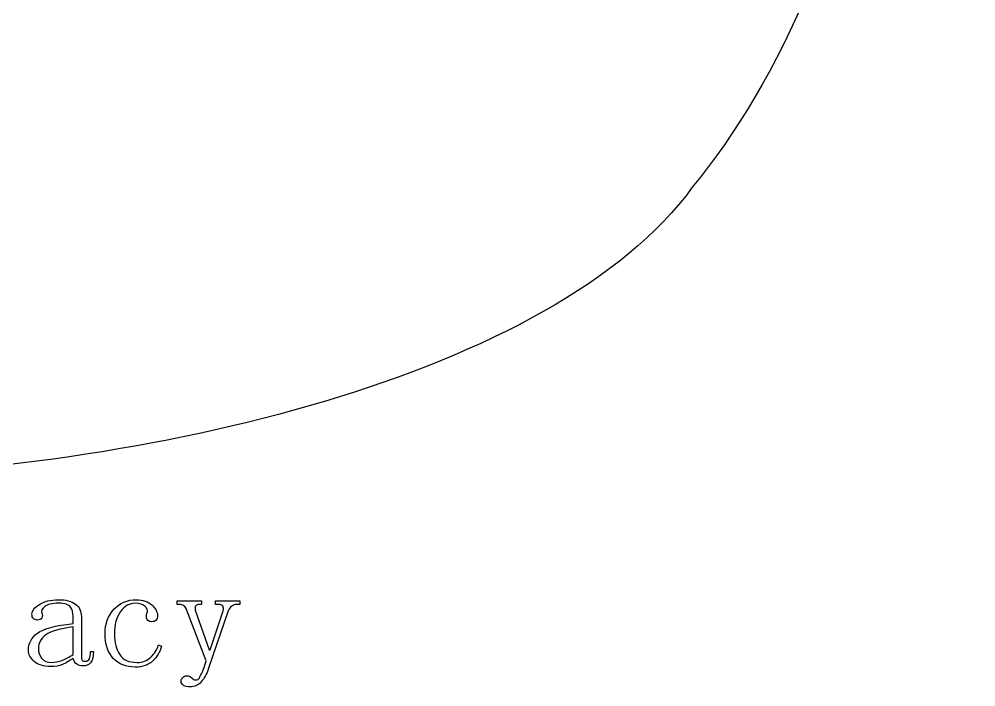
# Model space of a CAD drawing. Header units: centimetres. Extents: x -16 to 14.3, y -18.7 to 16.9.
# Drawn here: x 6.84 to 13.77, y -14.62 to -9.78 of the extents above; entities that cross this region are included whole.
import ezdxf

# ---------------------------------------------------------------- set-up
doc = ezdxf.new("R2010")
doc.units = ezdxf.units.CM
doc.header["$MEASUREMENT"] = 0
doc.layers.add('Layer 1', color=7, linetype='Continuous')

msp = doc.modelspace()

# ---------------------------------------------------------------- linework, layer by layer
at = {"layer": 'Layer 1'}
for points, knots in [([(-2.80372, 16.88731), (-2.80372, 16.88731), (-2.84483, 16.87485), (-2.84483, 16.87485), (-2.84483, 16.87485), (-3.08845, 16.79701), (-3.32681, 16.6994), (-3.5587, 16.58332), (-3.5587, 16.58332), (-3.5587, 16.58332), (-3.57863, 16.60575), (-3.57863, 16.60575), (-3.57863, 16.60575), (-3.60405, 16.58207), (-3.6294, 16.55849), (-3.65463, 16.53474), (-3.65463, 16.53474), (-4.68153, 15.99431), (-5.5951, 15.08698), (-6.42291, 13.90599), (-6.42291, 13.90599), (-7.94184, 13.91431), (-9.46587, 13.75409), (-10.99021, 13.04012), (-10.99021, 13.04012), (-12.06176, 13.71834), (-13.13592, 14.14424), (-14.20825, 14.38439), (-14.20825, 14.38439), (-14.20904, 14.38518), (-14.20871, 14.38618), (-14.20949, 14.38688), (-14.20949, 14.38688), (-14.20949, 14.38688), (-14.21198, 14.38439), (-14.21198, 14.38439), (-14.21198, 14.38439), (-14.77711, 14.51067), (-15.34161, 14.58799), (-15.90634, 14.61986), (-15.90634, 14.61986), (-15.90634, 14.61986), (-15.97985, 14.62235), (-15.97985, 14.62235), (-15.97985, 14.62235), (-15.97985, 14.62235), (-15.95867, 14.55383), (-15.95867, 14.55383), (-15.95867, 14.55383), (-15.37474, 12.73548), (-15.22001, 10.80878), (-13.66132, 9.16178), (-13.66132, 9.16178), (-13.56923, 7.30399), (-13.23004, 5.42667), (-10.96156, 3.56416), (-10.96156, 3.56416), (-10.23309, 0.83096), (-10.81841, -1.20856), (-7.27384, -5.51063), (-7.27384, -5.51063), (-6.16183, -7.25986), (-6.06987, -9.0131), (-5.62059, -10.78059), (-5.62059, -10.78059), (-6.23186, -11.42271), (-6.64147, -11.92621), (-6.88638, -12.32669), (-6.88638, -12.32669), (-7.13401, -12.73167), (-7.22105, -13.03392), (-7.1804, -13.26606), (-7.1804, -13.26606), (-7.13974, -13.4982), (-6.96693, -13.64812), (-6.73438, -13.73948), (-6.73438, -13.73948), (-6.50185, -13.83084), (-6.20486, -13.87189), (-5.88845, -13.89895), (-5.88845, -13.89895), (-5.88845, -13.89895), (-5.88596, -13.89895), (-5.88596, -13.89895), (-5.88596, -13.89895), (-5.88596, -13.89895), (-3.15131, -14.01606), (-3.15131, -14.01606), (-3.15131, -14.01606), (-1.62061, -14.30733), (-0.38065, -14.36803), (0.41307, -14.04845), (0.41307, -14.04845), (0.81063, -13.88838), (1.09479, -13.62707), (1.23658, -13.25609), (1.23658, -13.25609), (1.37078, -12.90496), (1.37309, -12.45688), (1.23907, -11.90309), (1.23907, -11.90309), (2.599, -12.39563), (3.96034, -12.81248), (5.32173, -13.1016), (5.32173, -13.1016), (5.32173, -13.1016), (5.32921, -13.10409), (5.32921, -13.10409), (5.32921, -13.10409), (5.32921, -13.10409), (5.33669, -13.10409), (5.33669, -13.10409), (5.33669, -13.10409), (7.7268, -13.0742), (10.72299, -12.36935), (11.7167, -11.00234), (11.7167, -11.00234), (12.99402, -9.44951), (13.77209, -6.44805), (13.25782, -0.67796), (13.25782, -0.67796), (12.91589, 3.15846), (10.30256, 5.86746), (9.25863, 8.09284), (9.25863, 8.09284), (8.73666, 9.20553), (8.5641, 10.07339), (8.93969, 11.06669), (8.93969, 11.06669), (9.31528, 12.05999), (10.36868, 13.3091), (12.68971, 14.79677), (12.68971, 14.79677), (12.87343, 14.91066), (13.01831, 15.08599), (13.09553, 15.28788), (13.09553, 15.28788), (13.17275, 15.48977), (13.18185, 15.71704), (13.12103, 15.92446), (13.12103, 15.92446), (13.0602, 16.13188), (12.92981, 16.31824), (12.75579, 16.44646), (12.75579, 16.44646), (12.58177, 16.57468), (12.36515, 16.644), (12.14902, 16.64064), (12.14902, 16.64064), (11.95957, 16.63783), (11.77126, 16.57959), (11.6133, 16.47494), (11.6133, 16.47494), (9.10216, 14.86541), (7.6787, 13.3693), (7.07466, 11.77185), (7.07466, 11.77185), (6.47062, 10.17439), (6.81606, 8.60696), (7.45465, 7.24567), (7.45465, 7.24567), (8.73182, 4.52309), (11.00737, 2.12758), (11.27319, -0.85486), (11.27319, -0.85486), (11.70069, -5.65139), (11.08492, -8.13233), (10.44968, -9.29925), (10.44968, -9.29925), (10.32501, -9.18398), (10.1963, -9.0693), (10.06596, -8.95539), (10.06596, -8.95539), (11.31475, -4.96124), (9.60174, -1.37755), (7.8745, 2.18627), (7.8745, 2.18627), (7.8745, 2.18627), (7.87201, 2.19125), (7.87201, 2.19125), (7.87201, 2.19125), (7.87201, 2.19125), (7.86952, 2.1925), (7.86952, 2.1925), (7.86952, 2.1925), (5.1169, 6.15472), (2.01025, 6.58884), (-1.03336, 7.39392), (-1.03336, 7.39392), (-0.88895, 8.98646), (-1.25487, 10.33224), (-2.14715, 11.41179), (-2.14715, 11.41179), (-1.83366, 13.22106), (-1.9396, 15.03678), (-2.78378, 16.84869), (-2.78378, 16.84869), (-2.78378, 16.84869), (-2.80372, 16.88731), (-2.80372, 16.88731)], [0, 0, 0, 0, 0.0196078, 0.0196078, 0.0196078, 0.0196078, 0.0392157, 0.0392157, 0.0392157, 0.0392157, 0.0588235, 0.0588235, 0.0588235, 0.0588235, 0.0784314, 0.0784314, 0.0784314, 0.0784314, 0.0980392, 0.0980392, 0.0980392, 0.0980392, 0.1176471, 0.1176471, 0.1176471, 0.1176471, 0.1372549, 0.1372549, 0.1372549, 0.1372549, 0.1568627, 0.1568627, 0.1568627, 0.1568627, 0.1764706, 0.1764706, 0.1764706, 0.1764706, 0.1960784, 0.1960784, 0.1960784, 0.1960784, 0.2156863, 0.2156863, 0.2156863, 0.2156863, 0.2352941, 0.2352941, 0.2352941, 0.2352941, 0.254902, 0.254902, 0.254902, 0.254902, 0.2745098, 0.2745098, 0.2745098, 0.2745098, 0.2941176, 0.2941176, 0.2941176, 0.2941176, 0.3137255, 0.3137255, 0.3137255, 0.3137255, 0.3333333, 0.3333333, 0.3333333, 0.3333333, 0.3529412, 0.3529412, 0.3529412, 0.3529412, 0.372549, 0.372549, 0.372549, 0.372549, 0.3921569, 0.3921569, 0.3921569, 0.3921569, 0.4117647, 0.4117647, 0.4117647, 0.4117647, 0.4313725, 0.4313725, 0.4313725, 0.4313725, 0.4509804, 0.4509804, 0.4509804, 0.4509804, 0.4705882, 0.4705882, 0.4705882, 0.4705882, 0.4901961, 0.4901961, 0.4901961, 0.4901961, 0.5098039, 0.5098039, 0.5098039, 0.5098039, 0.5294118, 0.5294118, 0.5294118, 0.5294118, 0.5490196, 0.5490196, 0.5490196, 0.5490196, 0.5686275, 0.5686275, 0.5686275, 0.5686275, 0.5882353, 0.5882353, 0.5882353, 0.5882353, 0.6078431, 0.6078431, 0.6078431, 0.6078431, 0.627451, 0.627451, 0.627451, 0.627451, 0.6470588, 0.6470588, 0.6470588, 0.6470588, 0.6666667, 0.6666667, 0.6666667, 0.6666667, 0.6862745, 0.6862745, 0.6862745, 0.6862745, 0.7058824, 0.7058824, 0.7058824, 0.7058824, 0.7254902, 0.7254902, 0.7254902, 0.7254902, 0.745098, 0.745098, 0.745098, 0.745098, 0.7647059, 0.7647059, 0.7647059, 0.7647059, 0.7843137, 0.7843137, 0.7843137, 0.7843137, 0.8039216, 0.8039216, 0.8039216, 0.8039216, 0.8235294, 0.8235294, 0.8235294, 0.8235294, 0.8431373, 0.8431373, 0.8431373, 0.8431373, 0.8627451, 0.8627451, 0.8627451, 0.8627451, 0.8823529, 0.8823529, 0.8823529, 0.8823529, 0.9019608, 0.9019608, 0.9019608, 0.9019608, 0.9215686, 0.9215686, 0.9215686, 0.9215686, 0.9411765, 0.9411765, 0.9411765, 0.9411765, 0.9607843, 0.9607843, 0.9607843, 0.9607843, 1, 1, 1, 1]), ([(7.11975, -13.99176), (7.06642, -13.99176), (7.02147, -14.0032), (6.98498, -14.02566), (6.98498, -14.02566), (6.94849, -14.04812), (6.93041, -14.0715), (6.93041, -14.09677), (6.93041, -14.09677), (6.93041, -14.1108), (6.93331, -14.12117), (6.94033, -14.12819), (6.94033, -14.12819), (6.94735, -14.13521), (6.95721, -14.13894), (6.96844, -14.13894), (6.96844, -14.13894), (6.98528, -14.13894), (6.9959, -14.13363), (7.00151, -14.1224), (7.00151, -14.1224), (7.00712, -14.11117), (7.00712, -14.09973), (7.00151, -14.0885), (7.00151, -14.0885), (6.9959, -14.07166), (7.00336, -14.05598), (7.02301, -14.04054), (7.02301, -14.04054), (7.04266, -14.0251), (7.07616, -14.01739), (7.12388, -14.01739), (7.12388, -14.01739), (7.16879, -14.01739), (7.19724, -14.02643), (7.20987, -14.04468), (7.20987, -14.04468), (7.2225, -14.06293), (7.22889, -14.08606), (7.22889, -14.11413), (7.22889, -14.11413), (7.22889, -14.11413), (7.22889, -14.16457), (7.22889, -14.16457), (7.22889, -14.16457), (7.09977, -14.1786), (7.0136, -14.20174), (6.97009, -14.23402), (6.97009, -14.23402), (6.92658, -14.2663), (6.90477, -14.30752), (6.90477, -14.35804), (6.90477, -14.35804), (6.90477, -14.38892), (6.91887, -14.41604), (6.94694, -14.4399), (6.94694, -14.4399), (6.97501, -14.46376), (7.01465, -14.47628), (7.06518, -14.47628), (7.06518, -14.47628), (7.09886, -14.47628), (7.12731, -14.47122), (7.15117, -14.4614), (7.15117, -14.4614), (7.17503, -14.45158), (7.20082, -14.4364), (7.22889, -14.41675), (7.22889, -14.41675), (7.2345, -14.4364), (7.24329, -14.4505), (7.25452, -14.45892), (7.25452, -14.45892), (7.26575, -14.46734), (7.28117, -14.47132), (7.30082, -14.47132), (7.30082, -14.47132), (7.32327, -14.47132), (7.34136, -14.46361), (7.35539, -14.44817), (7.35539, -14.44817), (7.36942, -14.43273), (7.37606, -14.40561), (7.37606, -14.36631), (7.37606, -14.36631), (7.37606, -14.36631), (7.35539, -14.36631), (7.35539, -14.36631), (7.35539, -14.36631), (7.35539, -14.38877), (7.35274, -14.4066), (7.34712, -14.41923), (7.34712, -14.41923), (7.34151, -14.43186), (7.33139, -14.43825), (7.31735, -14.43825), (7.31735, -14.43825), (7.30612, -14.43825), (7.29841, -14.43584), (7.2942, -14.43164), (7.2942, -14.43164), (7.28999, -14.42743), (7.28841, -14.41441), (7.28841, -14.39195), (7.28841, -14.39195), (7.28841, -14.39195), (7.28841, -14.11414), (7.28841, -14.11414), (7.28841, -14.11414), (7.28841, -14.07484), (7.27431, -14.04424), (7.24624, -14.02319), (7.24624, -14.02319), (7.21817, -14.00214), (7.17587, -13.99177), (7.11974, -13.99177), (7.11974, -13.99177), (7.11974, -13.99177), (7.11975, -13.99176), (7.11975, -13.99176)], [0, 0, 0, 0, 0.0322581, 0.0322581, 0.0322581, 0.0322581, 0.0645161, 0.0645161, 0.0645161, 0.0645161, 0.0967742, 0.0967742, 0.0967742, 0.0967742, 0.1290323, 0.1290323, 0.1290323, 0.1290323, 0.1612903, 0.1612903, 0.1612903, 0.1612903, 0.1935484, 0.1935484, 0.1935484, 0.1935484, 0.2258065, 0.2258065, 0.2258065, 0.2258065, 0.2580645, 0.2580645, 0.2580645, 0.2580645, 0.2903226, 0.2903226, 0.2903226, 0.2903226, 0.3225806, 0.3225806, 0.3225806, 0.3225806, 0.3548387, 0.3548387, 0.3548387, 0.3548387, 0.3870968, 0.3870968, 0.3870968, 0.3870968, 0.4193548, 0.4193548, 0.4193548, 0.4193548, 0.4516129, 0.4516129, 0.4516129, 0.4516129, 0.483871, 0.483871, 0.483871, 0.483871, 0.516129, 0.516129, 0.516129, 0.516129, 0.5483871, 0.5483871, 0.5483871, 0.5483871, 0.5806452, 0.5806452, 0.5806452, 0.5806452, 0.6129032, 0.6129032, 0.6129032, 0.6129032, 0.6451613, 0.6451613, 0.6451613, 0.6451613, 0.6774194, 0.6774194, 0.6774194, 0.6774194, 0.7096774, 0.7096774, 0.7096774, 0.7096774, 0.7419355, 0.7419355, 0.7419355, 0.7419355, 0.7741935, 0.7741935, 0.7741935, 0.7741935, 0.8064516, 0.8064516, 0.8064516, 0.8064516, 0.8387097, 0.8387097, 0.8387097, 0.8387097, 0.8709677, 0.8709677, 0.8709677, 0.8709677, 0.9032258, 0.9032258, 0.9032258, 0.9032258, 0.9354839, 0.9354839, 0.9354839, 0.9354839, 1, 1, 1, 1]), ([(7.68778, -13.99176), (7.62041, -13.99176), (7.56617, -14.0149), (7.52407, -14.06121), (7.52407, -14.06121), (7.48197, -14.10752), (7.4604, -14.1655), (7.4604, -14.23567), (7.4604, -14.23567), (7.4604, -14.31426), (7.48063, -14.37464), (7.51993, -14.41674), (7.51993, -14.41674), (7.55923, -14.45884), (7.61214, -14.48041), (7.67951, -14.48041), (7.67951, -14.48041), (7.73284, -14.48041), (7.77514, -14.46523), (7.80601, -14.43576), (7.80601, -14.43576), (7.83689, -14.40629), (7.85762, -14.37038), (7.86885, -14.32827), (7.86885, -14.32827), (7.86885, -14.32827), (7.84818, -14.32), (7.84818, -14.32), (7.84818, -14.32), (7.83695, -14.35368), (7.81779, -14.38321), (7.79113, -14.40847), (7.79113, -14.40847), (7.76446, -14.43373), (7.73121, -14.4465), (7.69191, -14.4465), (7.69191, -14.4465), (7.63296, -14.4465), (7.5915, -14.42734), (7.56623, -14.38945), (7.56623, -14.38945), (7.54097, -14.35156), (7.5282, -14.30155), (7.5282, -14.2398), (7.5282, -14.2398), (7.5282, -14.17243), (7.54255, -14.11844), (7.57202, -14.07774), (7.57202, -14.07774), (7.60149, -14.03704), (7.6374, -14.01738), (7.67951, -14.01738), (7.67951, -14.01738), (7.71319, -14.01738), (7.73741, -14.02509), (7.75144, -14.04053), (7.75144, -14.04053), (7.76547, -14.05597), (7.77078, -14.06899), (7.76798, -14.08022), (7.76798, -14.08022), (7.76517, -14.08864), (7.76277, -14.09395), (7.76137, -14.09676), (7.76137, -14.09676), (7.75997, -14.09957), (7.75972, -14.1057), (7.75972, -14.11412), (7.75972, -14.11412), (7.75972, -14.12535), (7.76345, -14.13439), (7.77047, -14.14141), (7.77047, -14.14141), (7.77749, -14.14843), (7.78653, -14.15133), (7.79776, -14.15133), (7.79776, -14.15133), (7.81179, -14.15133), (7.82216, -14.14843), (7.82918, -14.14141), (7.82918, -14.14141), (7.8362, -14.13439), (7.83993, -14.12187), (7.83993, -14.10503), (7.83993, -14.10503), (7.83993, -14.07977), (7.82608, -14.05505), (7.79942, -14.02979), (7.79942, -14.02979), (7.77275, -14.00453), (7.73552, -13.99176), (7.6878, -13.99176), (7.6878, -13.99176), (7.6878, -13.99176), (7.68778, -13.99176), (7.68778, -13.99176)], [0, 0, 0, 0, 0.04, 0.04, 0.04, 0.04, 0.08, 0.08, 0.08, 0.08, 0.12, 0.12, 0.12, 0.12, 0.16, 0.16, 0.16, 0.16, 0.2, 0.2, 0.2, 0.2, 0.24, 0.24, 0.24, 0.24, 0.28, 0.28, 0.28, 0.28, 0.32, 0.32, 0.32, 0.32, 0.36, 0.36, 0.36, 0.36, 0.4, 0.4, 0.4, 0.4, 0.44, 0.44, 0.44, 0.44, 0.48, 0.48, 0.48, 0.48, 0.52, 0.52, 0.52, 0.52, 0.56, 0.56, 0.56, 0.56, 0.6, 0.6, 0.6, 0.6, 0.64, 0.64, 0.64, 0.64, 0.68, 0.68, 0.68, 0.68, 0.72, 0.72, 0.72, 0.72, 0.76, 0.76, 0.76, 0.76, 0.8, 0.8, 0.8, 0.8, 0.84, 0.84, 0.84, 0.84, 0.88, 0.88, 0.88, 0.88, 0.92, 0.92, 0.92, 0.92, 1, 1, 1, 1]), ([(7.98296, -14.00003), (7.98296, -14.00003), (7.98296, -14.02566), (7.98296, -14.02566), (7.98296, -14.02566), (7.98296, -14.02566), (7.9995, -14.02566), (7.9995, -14.02566), (7.9995, -14.02566), (8.01073, -14.02566), (8.0211, -14.02857), (8.03092, -14.03558), (8.03092, -14.03558), (8.04074, -14.0426), (8.04713, -14.05246), (8.04994, -14.06369), (8.04994, -14.06369), (8.04994, -14.06369), (8.19298, -14.43411), (8.19298, -14.43411), (8.19298, -14.43411), (8.18737, -14.45657), (8.18073, -14.47838), (8.17231, -14.49943), (8.17231, -14.49943), (8.16389, -14.52048), (8.1551, -14.53749), (8.14668, -14.55152), (8.14668, -14.55152), (8.14387, -14.55994), (8.13989, -14.56608), (8.13428, -14.56888), (8.13428, -14.56888), (8.12867, -14.57169), (8.12203, -14.57301), (8.11361, -14.57301), (8.11361, -14.57301), (8.108, -14.57301), (8.09921, -14.56795), (8.08798, -14.55813), (8.08798, -14.55813), (8.07675, -14.54831), (8.06531, -14.54325), (8.05408, -14.54325), (8.05408, -14.54325), (8.04005, -14.54325), (8.02968, -14.54723), (8.02266, -14.55565), (8.02266, -14.55565), (8.01564, -14.56407), (8.01191, -14.57286), (8.01191, -14.58128), (8.01191, -14.58128), (8.01191, -14.59531), (8.01805, -14.60568), (8.02927, -14.6127), (8.02927, -14.6127), (8.0405, -14.61972), (8.05592, -14.62345), (8.07557, -14.62345), (8.07557, -14.62345), (8.10925, -14.62345), (8.13637, -14.61176), (8.15743, -14.5879), (8.15743, -14.5879), (8.17848, -14.56404), (8.19631, -14.53078), (8.21035, -14.48868), (8.21035, -14.48868), (8.21035, -14.48868), (8.35339, -14.07196), (8.35339, -14.07196), (8.35339, -14.07196), (8.359, -14.05793), (8.36697, -14.04648), (8.37819, -14.03806), (8.37819, -14.03806), (8.38942, -14.02964), (8.40086, -14.02566), (8.41209, -14.02566), (8.41209, -14.02566), (8.41209, -14.02566), (8.43772, -14.02566), (8.43772, -14.02566), (8.43772, -14.02566), (8.43772, -14.02566), (8.43772, -14.00003), (8.43772, -14.00003), (8.43772, -14.00003), (8.43772, -14.00003), (8.26078, -14.00003), (8.26078, -14.00003), (8.26078, -14.00003), (8.26078, -14.00003), (8.26078, -14.02566), (8.26078, -14.02566), (8.26078, -14.02566), (8.26078, -14.02566), (8.28558, -14.02566), (8.28558, -14.02566), (8.28558, -14.02566), (8.29681, -14.02566), (8.30585, -14.02964), (8.31287, -14.03806), (8.31287, -14.03806), (8.31989, -14.04648), (8.32096, -14.05793), (8.31535, -14.07196), (8.31535, -14.07196), (8.31535, -14.07196), (8.22275, -14.35391), (8.22275, -14.35391), (8.22275, -14.35391), (8.22275, -14.35391), (8.21448, -14.35391), (8.21448, -14.35391), (8.21448, -14.35391), (8.21448, -14.35391), (8.11361, -14.06783), (8.11361, -14.06783), (8.11361, -14.06783), (8.1108, -14.0538), (8.11213, -14.0426), (8.11774, -14.03558), (8.11774, -14.03558), (8.12335, -14.02856), (8.13132, -14.02566), (8.14254, -14.02566), (8.14254, -14.02566), (8.14254, -14.02566), (8.1599, -14.02566), (8.1599, -14.02566), (8.1599, -14.02566), (8.1599, -14.02566), (8.1599, -14.00003), (8.1599, -14.00003), (8.1599, -14.00003), (8.1599, -14.00003), (7.98296, -14.00003), (7.98296, -14.00003)], [0, 0, 0, 0, 0.0277778, 0.0277778, 0.0277778, 0.0277778, 0.0555556, 0.0555556, 0.0555556, 0.0555556, 0.0833333, 0.0833333, 0.0833333, 0.0833333, 0.1111111, 0.1111111, 0.1111111, 0.1111111, 0.1388889, 0.1388889, 0.1388889, 0.1388889, 0.1666667, 0.1666667, 0.1666667, 0.1666667, 0.1944444, 0.1944444, 0.1944444, 0.1944444, 0.2222222, 0.2222222, 0.2222222, 0.2222222, 0.25, 0.25, 0.25, 0.25, 0.2777778, 0.2777778, 0.2777778, 0.2777778, 0.3055556, 0.3055556, 0.3055556, 0.3055556, 0.3333333, 0.3333333, 0.3333333, 0.3333333, 0.3611111, 0.3611111, 0.3611111, 0.3611111, 0.3888889, 0.3888889, 0.3888889, 0.3888889, 0.4166667, 0.4166667, 0.4166667, 0.4166667, 0.4444444, 0.4444444, 0.4444444, 0.4444444, 0.4722222, 0.4722222, 0.4722222, 0.4722222, 0.5, 0.5, 0.5, 0.5, 0.5277778, 0.5277778, 0.5277778, 0.5277778, 0.5555556, 0.5555556, 0.5555556, 0.5555556, 0.5833333, 0.5833333, 0.5833333, 0.5833333, 0.6111111, 0.6111111, 0.6111111, 0.6111111, 0.6388889, 0.6388889, 0.6388889, 0.6388889, 0.6666667, 0.6666667, 0.6666667, 0.6666667, 0.6944444, 0.6944444, 0.6944444, 0.6944444, 0.7222222, 0.7222222, 0.7222222, 0.7222222, 0.75, 0.75, 0.75, 0.75, 0.7777778, 0.7777778, 0.7777778, 0.7777778, 0.8055556, 0.8055556, 0.8055556, 0.8055556, 0.8333333, 0.8333333, 0.8333333, 0.8333333, 0.8611111, 0.8611111, 0.8611111, 0.8611111, 0.8888889, 0.8888889, 0.8888889, 0.8888889, 0.9166667, 0.9166667, 0.9166667, 0.9166667, 0.9444444, 0.9444444, 0.9444444, 0.9444444, 1, 1, 1, 1]), ([(7.22889, -14.18937), (7.22889, -14.18937), (7.22889, -14.38781), (7.22889, -14.38781), (7.22889, -14.38781), (7.20082, -14.40746), (7.17395, -14.42181), (7.14869, -14.43163), (7.14869, -14.43163), (7.12343, -14.44145), (7.09871, -14.44651), (7.07345, -14.44651), (7.07345, -14.44651), (7.03977, -14.44651), (7.0153, -14.43614), (6.99986, -14.41509), (6.99986, -14.41509), (6.98442, -14.39404), (6.97671, -14.3709), (6.97671, -14.34564), (6.97671, -14.34564), (6.97671, -14.30634), (6.99479, -14.27309), (7.03128, -14.24642), (7.03128, -14.24642), (7.06777, -14.21975), (7.13346, -14.2006), (7.22889, -14.18937)], [0, 0, 0, 0, 0.125, 0.125, 0.125, 0.125, 0.25, 0.25, 0.25, 0.25, 0.375, 0.375, 0.375, 0.375, 0.5, 0.5, 0.5, 0.5, 0.625, 0.625, 0.625, 0.625, 0.75, 0.75, 0.75, 0.75, 1, 1, 1, 1])]:
    msp.add_open_spline(points, degree=3, knots=knots, dxfattribs=at)

doc.saveas('drawing.dxf')
